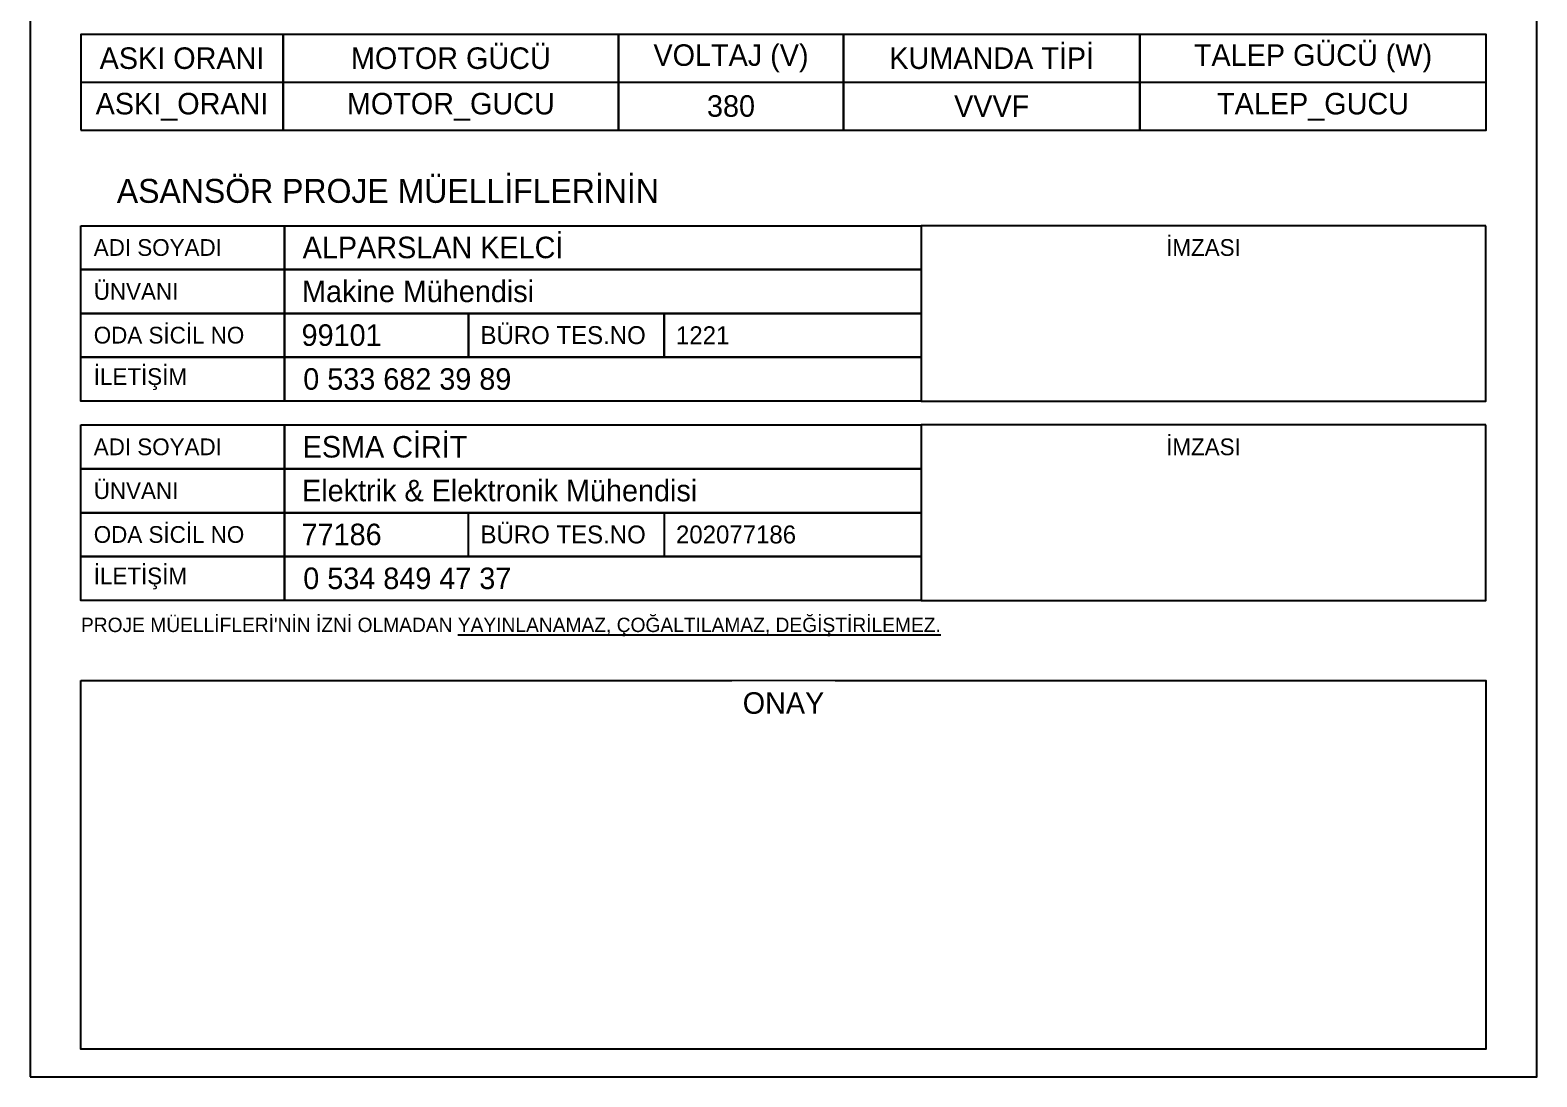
# Model space of a CAD drawing. Header units: millimetres. Extents: x 0 to 12684, y 0 to 17820.
# Drawn here: x 0 to 12600, y 0 to 8754 of the extents above; entities that cross this region are included whole.
import ezdxf
from ezdxf.enums import TextEntityAlignment as Align

# ---------------------------------------------------------------- set-up
doc = ezdxf.new("R2010")
doc.units = ezdxf.units.MM
doc.layers.add('Yazılar', color=70, linetype='Continuous')
doc.styles.add('YAZI', font='seguisbi.ttf', dxfattribs={"height": 2.4})
doc.styles.add('Yazı_Başlık', font='seguisbi.ttf', dxfattribs={"height": 180})

msp = doc.modelspace()

# ---------------------------------------------------------------- linework, layer by layer
for points in [[(425, 7918), (2115, 7918), (2115, 8718), (425, 8718)], [(425, 8318), (12175, 8318), (12175, 8718), (425, 8718)], [(2115, 7918), (4921, 7918), (4921, 8718), (2115, 8718)], [(4921, 7918), (6801, 7918), (6801, 8718), (4921, 8718)], [(6801, 7918), (9281, 7918), (9281, 8718), (6801, 8718)], [(9281, 7918), (12175, 7918), (12175, 8718), (9281, 8718)], [(425, 7118), (2128, 7118), (2128, 6751), (425, 6751)], [(2128, 7118), (7452, 7118), (7452, 6751), (2128, 6751)], [(12173, 7118), (7452, 7118), (7452, 5652), (12173, 5652)], [(425, 6751), (2128, 6751), (2128, 6385), (425, 6385)], [(2128, 6751), (7452, 6751), (7452, 6385), (2128, 6385)], [(425, 6385), (2128, 6385), (2128, 6018), (425, 6018)], [(2128, 6385), (3666, 6385), (3666, 6018), (2128, 6018)], [(2128, 6385), (3666, 6385), (3666, 6018), (2128, 6018)], [(3666, 6385), (5301, 6385), (5301, 6018), (3666, 6018)], [(5301, 6385), (7452, 6385), (7452, 6018), (5301, 6018)], [(425, 6018), (2128, 6018), (2128, 5652), (425, 5652)], [(2128, 6018), (7452, 6018), (7452, 5652), (2128, 5652)], [(425, 5452), (2128, 5452), (2128, 5085), (425, 5085)], [(2128, 5452), (7452, 5452), (7452, 5085), (2128, 5085)], [(12173, 5452), (7452, 5452), (7452, 3985), (12173, 3985)], [(12173, 5452), (7452, 5452), (7452, 3985), (12173, 3985)], [(425, 5085), (2128, 5085), (2128, 4718), (425, 4718)], [(2128, 5085), (7452, 5085), (7452, 4718), (2128, 4718)], [(425, 4718), (2128, 4718), (2128, 4352), (425, 4352)], [(2128, 4718), (7452, 4718), (7452, 4352), (2128, 4352)], [(3666, 4718), (5301, 4718), (5301, 4352), (3666, 4352)], [(425, 4352), (2128, 4352), (2128, 3985), (425, 3985)], [(2128, 4352), (7452, 4352), (7452, 3985), (2128, 3985)], [(425, 3314), (12173, 3314), (12174, 232), (425, 232)]]:
    msp.add_lwpolyline(points, close=True)

# ---------------------------------------------------------------- texts
at = {"char_height": 180, "attachment_point": 5, "style": 'Yazı_Başlık'}
for s, insert, width in [('ASKI ORANI', (1270, 8518), 1690), ('MOTOR GÜCÜ', (3518, 8518), 2805.96), ('VOLTAJ (V)', (5861, 8518), 1880), ('KUMANDA TİPİ', (8041, 8518), 2480), ('TALEP GÜCÜ (W)', (10728, 8518), 2894.04), ('380', (5861, 8118), 1880), ('VVVF', (8041, 8118), 2480)]:
    msp.add_mtext(s, dxfattribs=dict(at, insert=insert, width=width))
at = {"color": 0, "insert": (725, 7408), "char_height": 200, "attachment_point": 4, "style": 'Yazı_Başlık', "bg_fill": 2}
msp.add_mtext('ASANSÖR PROJE MÜELLİFLERİNİN', dxfattribs=at)
at = {"color": 0}
for s, insert, char_height, width, attachment_point, style in [('ALPARSLAN KELCİ', (2279, 6935), 180, 3796.39, 4, 'YAZI'), ('ADI SOYADI', (532, 6935), 140, 1596.51, 4, 'Yazı_Başlık'), ('İMZASI', (9812, 6935), 140, 4721.4, 5, 'Yazı_Başlık'), ('ÜNVANI', (532, 6568), 140, 1596.51, 4, 'Yazı_Başlık'), ('Makine Mühendisi', (2274, 6568), 180, 5177.56, 4, 'YAZI'), ('ODA SİCİL NO', (532, 6202), 140, 1596.51, 4, 'Yazı_Başlık'), ('BÜRO TES.NO', (3766, 6202), 150, 1535.13, 4, 'YAZI'), ('99101', (2270, 6202), 180, 969.99, 4, 'YAZI'), ('1221        ', (5401, 6202), 150, 1650.39, 4, 'YAZI'), ('İLETİŞİM', (532, 5835), 140, 1496.51, 4, 'Yazı_Başlık'), ('0 533 682 39 89', (2284, 5835), 180, 3796.39, 4, 'YAZI'), ('ADI SOYADI', (532, 5268), 140, 1596.51, 4, 'Yazı_Başlık'), ('ESMA CİRİT', (2279, 5268), 180, 3796.39, 4, 'YAZI'), ('İMZASI', (9812, 5268), 140, 4721.4, 5, 'Yazı_Başlık'), ('ÜNVANI', (532, 4902), 140, 1596.51, 4, 'Yazı_Başlık'), ('Elektrik & Elektronik Mühendisi', (2274, 4902), 180, 5177.56, 4, 'YAZI'), ('ODA SİCİL NO', (532, 4535), 140, 1596.51, 4, 'Yazı_Başlık'), ('77186', (2270, 4535), 180, 969.99, 4, 'YAZI'), ('BÜRO TES.NO', (3766, 4535), 150, 1535.13, 4, 'YAZI'), ('202077186', (5401, 4535), 150, 1627.59, 4, 'YAZI'), ('İLETİŞİM', (532, 4168), 140, 1496.51, 4, 'Yazı_Başlık'), ('0 534 849 47 37', (2284, 4168), 180, 3796.39, 4, 'YAZI'), ("PROJE MÜELLİFLERİ'NİN İZNİ OLMADAN {\\LYAYINLANAMAZ, ÇOĞALTILAMAZ, DEĞİŞTİRİLEMEZ.}", (425, 3840), 120, 11748.08, 1, 'YAZI')]:
    msp.add_mtext(s, dxfattribs=dict(at, insert=insert, char_height=char_height, width=width, attachment_point=attachment_point, style=style))
at = {"layer": 'Yazılar', "style": 'YAZI'}
for tag, text, p in [('ASKI_ORANI', '1 : 1', (1270, 8049)), ('MOTOR_GUCU', '7,5 kW', (3518, 8049)), ('TALEP_GUCU', '####', (10728, 8049))]:
    msp.add_attdef(tag, text=text, height=180, dxfattribs=at).set_placement(p, align=Align.CENTER)

# ---------------------------------------------------------------- next in the draw order: linework, layer by layer
msp.add_lwpolyline([(0, 0), (12600, 0), (12600, 17820), (0, 17820)], close=True)

# ---------------------------------------------------------------- next in the draw order: texts
at = {"color": 0, "insert": (6300, 3034), "char_height": 180, "attachment_point": 8, "style": 'Yazı_Başlık', "bg_fill": 2}
msp.add_mtext('ONAY', dxfattribs=at)

doc.saveas('drawing.dxf')
